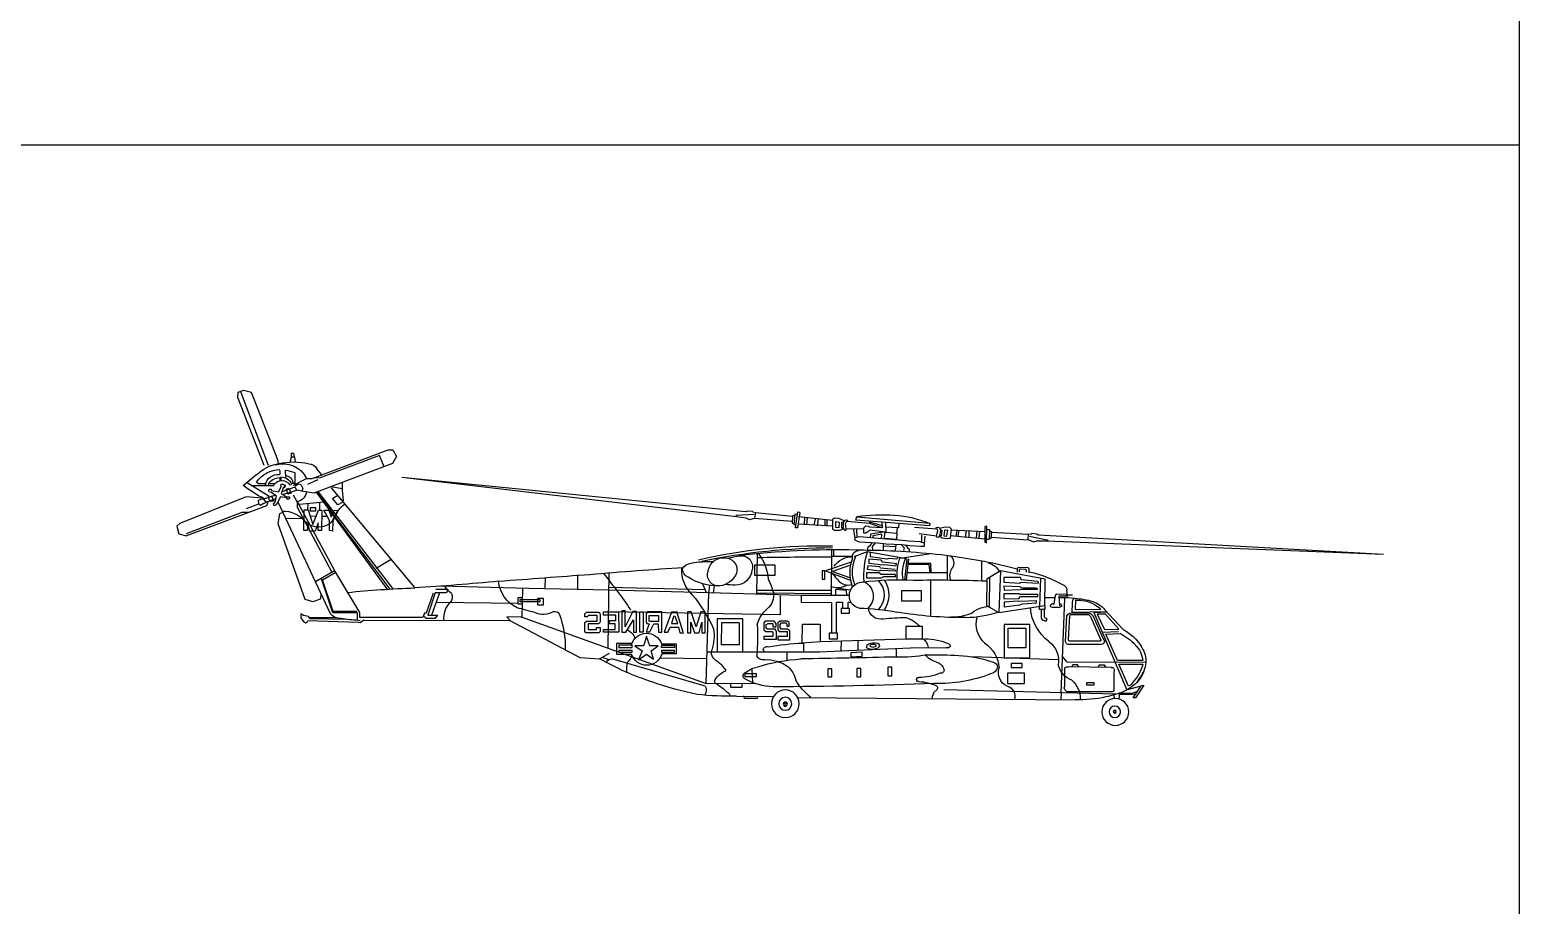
# Model space of a CAD drawing. Header units: millimetres. Extents: x 15433 to 243506, y 235846 to 321695.
# Drawn here: x 125635 to 152041, y 259629 to 275148 of the extents above; entities that cross this region are included whole.
import ezdxf

# ---------------------------------------------------------------- set-up
doc = ezdxf.new("R2010")
doc.units = ezdxf.units.MM
doc.layers.add('www.cad-blocks.net', color=7, linetype='Continuous')

# ---------------------------------------------------------------- blocks, each defined once
blk = doc.blocks.new('A$C33A112F8')
for p, q in [((24504, 5887), (25084, 7379)), ((25329, 7396), (24716, 5764)), ((25395, 7273), (24815, 5764)), ((25084, 7379), (25264, 7420)), ((25264, 7420), (25387, 7379)), ((25387, 7379), (25395, 7273)), ((21954, 6107), (21872, 5960)), ((21872, 5960), (21962, 5805)), ((22060, 6107), (21954, 6107)), ((23744, 5470), (22060, 6107)), ((22142, 5732), (22248, 5984)), ((22248, 5984), (23564, 5487)), ((24136, 5944), (24120, 5838)), ((24136, 5952), (24144, 6025)), ((24136, 5944), (24210, 5944)), ((24144, 6025), (24210, 6025)), ((24210, 6025), (24210, 5935)), ((21962, 5805), (23703, 5144)), ((23535, 5557), (23635, 5686)), ((24210, 5935), (24234, 5829)), ((24343, 5649), (24333, 5504)), ((24457, 5649), (24457, 5556)), ((24488, 5805), (24504, 5887)), ((14129, 4730), (21755, 5496)), ((14336, 4624), (21755, 5496)), ((23066, 5242), (23327, 5283)), ((23074, 5381), (23074, 5209)), ((23564, 5487), (23679, 5479)), ((23616, 5438), (23845, 5340)), ((23866, 5470), (23744, 5470)), ((24153, 5324), (23866, 5470)), ((23989, 5340), (23948, 5250)), ((24054, 5356), (23989, 5340)), ((24128, 5299), (24054, 5356)), ((24126, 5597), (24126, 5360)), ((24126, 5360), (24188, 5360)), ((24240, 5329), (24198, 5340)), ((24405, 5350), (24343, 5319)), ((24343, 5329), (24353, 5267)), ((24343, 5319), (24364, 5288)), ((24364, 5288), (24384, 5267)), ((24436, 5329), (24405, 5350)), ((24426, 5288), (24436, 5329)), ((24488, 5175), (24426, 5288)), ((24436, 5504), (24436, 5432)), ((24457, 5494), (24457, 5422)), ((24581, 5309), (25056, 5309)), ((24591, 5350), (24704, 5350)), ((25180, 5381), (24694, 5082)), ((24766, 5350), (24932, 5350)), ((24932, 5350), (24973, 5391)), ((21468, 3053), (23313, 5265)), ((21949, 3023), (23608, 5185)), ((22063, 3007), (23648, 5169)), ((23074, 5209), (23057, 4973)), ((23290, 5030), (23176, 5103)), ((23176, 4886), (23290, 5030)), ((23240, 3423), (24073, 4965)), ((23242, 4639), (23624, 5185)), ((23703, 5144), (23981, 5193)), ((23948, 5250), (23973, 5193)), ((23973, 5193), (24079, 5209)), ((24071, 4957), (24153, 5103)), ((24116, 5278), (24085, 5206)), ((24085, 5206), (24384, 5113)), ((24126, 5278), (24415, 5175)), ((24260, 5257), (24209, 5144)), ((24209, 5144), (24281, 5123)), ((24240, 5061), (24240, 5030)), ((24302, 5061), (24240, 5061)), ((24240, 5030), (24260, 5010)), ((24312, 5237), (24260, 5257)), ((24260, 5010), (24302, 5010)), ((24281, 5123), (24312, 5237)), ((24426, 5133), (24302, 5061)), ((24302, 5041), (24446, 5061)), ((24302, 5010), (24302, 5041)), ((24353, 5267), (24384, 5267)), ((24384, 5267), (24426, 5133)), ((24446, 5061), (24519, 4927)), ((24643, 5206), (24488, 5175)), ((24529, 5082), (24643, 5164)), ((24570, 4938), (24529, 5082)), ((24766, 4948), (24529, 5030)), ((24570, 5092), (24818, 5010)), ((24643, 5092), (24601, 4969)), ((24601, 4969), (24673, 4958)), ((24715, 5061), (24632, 5082)), ((24653, 5237), (24643, 5206)), ((24643, 5164), (24694, 5175)), ((24694, 5237), (24653, 5237)), ((24673, 4958), (24715, 5061)), ((24704, 5206), (24694, 5237)), ((24694, 5175), (24704, 5206)), ((24818, 5010), (24766, 4948)), ((24874, 5014), (24801, 5022)), ((24842, 5038), (25201, 5063)), ((24932, 4989), (24874, 5014)), ((24923, 4899), (24932, 4989)), ((25201, 5063), (26671, 4476)), ((11691, 4551), (11673, 4630)), ((12207, 4539), (12961, 4624)), ((12979, 4733), (12936, 4727)), ((12936, 4721), (12985, 4381)), ((13027, 4375), (12979, 4733)), ((12991, 4672), (13046, 4678)), ((13046, 4678), (13070, 4454)), ((13052, 4648), (13094, 4642)), ((13094, 4642), (13106, 4484)), ((13097, 4630), (13917, 4709)), ((13911, 4712), (13978, 4724)), ((13929, 4587), (13911, 4715)), ((13947, 4672), (14342, 4654)), ((13978, 4724), (13984, 4742)), ((13984, 4742), (14099, 4748)), ((14099, 4748), (14129, 4730)), ((14123, 4593), (14336, 4624)), ((14342, 4654), (14360, 4630)), ((22013, 3021), (23232, 4629)), ((23062, 4948), (23176, 4886)), ((23254, 4768), (23167, 4759)), ((23167, 4759), (23283, 4528)), ((23321, 4624), (23254, 4768)), ((23297, 3390), (24065, 4826)), ((23370, 4768), (23321, 4624)), ((24493, 4937), (23342, 2482)), ((23360, 4538), (23485, 4768)), ((23485, 4768), (23370, 4768)), ((23424, 4629), (23527, 4629)), ((23486, 4948), (24023, 4897)), ((23601, 4768), (23524, 4768)), ((23524, 4759), (23533, 4317)), ((23579, 4927), (23579, 4773)), ((23726, 4451), (23601, 4768)), ((23641, 4639), (23785, 4629)), ((23661, 4824), (23785, 4824)), ((23661, 4752), (23661, 4824)), ((23785, 4752), (23661, 4752)), ((23832, 4778), (23726, 4451)), ((23785, 4824), (23785, 4752)), ((23918, 4778), (23832, 4778)), ((23837, 4907), (23847, 4773)), ((23928, 4317), (23918, 4778)), ((24065, 4826), (24065, 4948)), ((24458, 4695), (24392, 4728)), ((24498, 4467), (24458, 4695)), ((24519, 4927), (24539, 4897)), ((24539, 4897), (24560, 4876)), ((24560, 4876), (24591, 4876)), ((24601, 4917), (24570, 4938)), ((24591, 4876), (24601, 4917)), ((24727, 4940), (24752, 4867)), ((24752, 4867), (26525, 4198)), ((24760, 4940), (24825, 4908)), ((24825, 4908), (24883, 4875)), ((24883, 4875), (24923, 4899)), ((24932, 4899), (25201, 4802)), ((25152, 4720), (25299, 4720)), ((25299, 4720), (26533, 4247)), ((8729, 4310), (8688, 4297)), ((8688, 4297), (8701, 4140)), ((8786, 4343), (8731, 4341)), ((8731, 4341), (8741, 4116)), ((8788, 4405), (8831, 4406)), ((8796, 4044), (8788, 4405)), ((9580, 4333), (8823, 4300)), ((8832, 4400), (8837, 4057)), ((8952, 4302), (8969, 4151)), ((9012, 4312), (9025, 4148)), ((9192, 4303), (9188, 4168)), ((9257, 4319), (9262, 4167)), ((9410, 4325), (9430, 4193)), ((9452, 4326), (9474, 4188)), ((9614, 4394), (9577, 4357)), ((9577, 4357), (9585, 4304)), ((9585, 4304), (9605, 4141)), ((9712, 4397), (9614, 4394)), ((9676, 4195), (9655, 4327)), ((9655, 4327), (9736, 4321)), ((9833, 4367), (9712, 4397)), ((9730, 4320), (9743, 4200)), ((9821, 4328), (9785, 4323)), ((9785, 4323), (9804, 4203)), ((9838, 4374), (9815, 4327)), ((9815, 4327), (9823, 4274)), ((9873, 4392), (9838, 4374)), ((9910, 4385), (9873, 4392)), ((9873, 4312), (9880, 4344)), ((9903, 4200), (9873, 4312)), ((9880, 4344), (9896, 4359)), ((10395, 4394), (9896, 4359)), ((9914, 4361), (9910, 4385)), ((10051, 4472), (11667, 4612)), ((10051, 4472), (10063, 4424)), ((10063, 4424), (11691, 4551)), ((10743, 4478), (10749, 4381)), ((10749, 4381), (11029, 4393)), ((10774, 4387), (10792, 4254)), ((11023, 4272), (11023, 4393)), ((11029, 4393), (11029, 4496)), ((11029, 4278), (11387, 4327)), ((11102, 4424), (11381, 4502)), ((11114, 4509), (11108, 4375)), ((11108, 4375), (11405, 4478)), ((11108, 4375), (11381, 4393)), ((11381, 4502), (11381, 4533)), ((11393, 4399), (11381, 4393)), ((11393, 4472), (11891, 4515)), ((11418, 4418), (11393, 4399)), ((11393, 4327), (11436, 4278)), ((11472, 4424), (11418, 4418)), ((11515, 4381), (11472, 4424)), ((11515, 4296), (11515, 4381)), ((11515, 4260), (11515, 4296)), ((11521, 4351), (11910, 4357)), ((11661, 4169), (11667, 4339)), ((11709, 4145), (11734, 4339)), ((11873, 4539), (11910, 4551)), ((11873, 4515), (11873, 4539)), ((11910, 4502), (11891, 4515)), ((11910, 4551), (11946, 4539)), ((11922, 4472), (11910, 4502)), ((11910, 4357), (11922, 4472)), ((11910, 4345), (11910, 4357)), ((11916, 4327), (11910, 4345)), ((11922, 4327), (11916, 4327)), ((11940, 4327), (11922, 4327)), ((11958, 4345), (11940, 4327)), ((11946, 4539), (11976, 4496)), ((11952, 4533), (12068, 4581)), ((11970, 4369), (11958, 4345)), ((11970, 4496), (12007, 4496)), ((11976, 4442), (11970, 4369)), ((12007, 4375), (11970, 4375)), ((12037, 4327), (11970, 4357)), ((11976, 4496), (11976, 4442)), ((12007, 4496), (12007, 4375)), ((12165, 4327), (12037, 4327)), ((12134, 4521), (12055, 4502)), ((12062, 4502), (12068, 4381)), ((12068, 4581), (12165, 4593)), ((12068, 4381), (12134, 4387)), ((12134, 4387), (12134, 4521)), ((12165, 4593), (12207, 4563)), ((12213, 4345), (12165, 4327)), ((12207, 4563), (12207, 4509)), ((12207, 4509), (12213, 4345)), ((12213, 4412), (12973, 4460)), ((12335, 4551), (12335, 4412)), ((12377, 4557), (12377, 4424)), ((12529, 4575), (12548, 4424)), ((12596, 4569), (12620, 4436)), ((12772, 4606), (12784, 4442)), ((12833, 4606), (12839, 4454)), ((12985, 4381), (13027, 4375)), ((13070, 4454), (13015, 4448)), ((13106, 4484), (13076, 4472)), ((13109, 4515), (13929, 4587)), ((13923, 4593), (14050, 4557)), ((14050, 4557), (14123, 4593)), ((23283, 4528), (23293, 4307)), ((23293, 4307), (23360, 4317)), ((23360, 4317), (23360, 4538)), ((23533, 4317), (23610, 4317)), ((23610, 4490), (23678, 4307)), ((23610, 4317), (23610, 4490)), ((23678, 4307), (23803, 4307)), ((23803, 4307), (23832, 4490)), ((23832, 4490), (23851, 4317)), ((23851, 4317), (23928, 4317)), ((23894, 2787), (24498, 4467)), ((23971, 4587), (24322, 4577)), ((26671, 4476), (26739, 4411)), ((26739, 4411), (26697, 4248)), ((7652, 4223), (0, 3795)), ((7464, 4086), (0, 3795)), ((7454, 4115), (7439, 4089)), ((7841, 4195), (7454, 4115)), ((7679, 4090), (7464, 4086)), ((7679, 4246), (7652, 4223)), ((7794, 4258), (7679, 4246)), ((7757, 4065), (7679, 4090)), ((7877, 4121), (7757, 4065)), ((7803, 4241), (7794, 4258)), ((7871, 4240), (7803, 4241)), ((8688, 4285), (7865, 4235)), ((7872, 4114), (7870, 4242)), ((8693, 4169), (7872, 4114)), ((8701, 4140), (8733, 4133)), ((8741, 4116), (8796, 4118)), ((8837, 4057), (8796, 4044)), ((9594, 4207), (8837, 4137)), ((9605, 4141), (9655, 4131)), ((9655, 4131), (9781, 4150)), ((9743, 4200), (9676, 4195)), ((9781, 4150), (9843, 4191)), ((9804, 4203), (9840, 4209)), ((9823, 4274), (9841, 4203)), ((9841, 4203), (9857, 4181)), ((9857, 4181), (9877, 4165)), ((9877, 4165), (9895, 4168)), ((9895, 4168), (9901, 4169)), ((9901, 4169), (9905, 4188)), ((10288, 4255), (9903, 4200)), ((9905, 4188), (9903, 4200)), ((10172, 4030), (10160, 4193)), ((10172, 4036), (10270, 4066)), ((10172, 3975), (10172, 4036)), ((10251, 3969), (10172, 3975)), ((10227, 4048), (10233, 4212)), ((10494, 3987), (10251, 3969)), ((10270, 4066), (10525, 4084)), ((10677, 4006), (10494, 3987)), ((10525, 4084), (10658, 4096)), ((10591, 3999), (10537, 3927)), ((10689, 4006), (10622, 3933)), ((10658, 4096), (11199, 4139)), ((11017, 4024), (10677, 4006)), ((10786, 4260), (10792, 4121)), ((10792, 4254), (11023, 4272)), ((10792, 4121), (11059, 4139)), ((10810, 4006), (10822, 3878)), ((10810, 3957), (11084, 3969)), ((11211, 4042), (11017, 4024)), ((11053, 4266), (11023, 4278)), ((11059, 4139), (11053, 4266)), ((11077, 4284), (11369, 4236)), ((11084, 4036), (11090, 3884)), ((11120, 4236), (11314, 4199)), ((11126, 4133), (11120, 4236)), ((11199, 4139), (11606, 4175)), ((11618, 4066), (11211, 4042)), ((11327, 3963), (11260, 4048)), ((11314, 4199), (11314, 4151)), ((11314, 3884), (11327, 3963)), ((11339, 4048), (11387, 3969)), ((11369, 4236), (11375, 4157)), ((11387, 3969), (11430, 3951)), ((11436, 4278), (11472, 4260)), ((11472, 4260), (11515, 4260)), ((11606, 4175), (11709, 4157)), ((11721, 4115), (11618, 4066)), ((11709, 4157), (11721, 4115)), ((26697, 4248), (26525, 4198)), ((8908, 3650), (8908, 3206)), ((9672, 3763), (9672, 3227)), ((10064, 3794), (10715, 3701)), ((10537, 3927), (10513, 3902)), ((10513, 3902), (10513, 3842)), ((10529, 3691), (10581, 3227)), ((10560, 3691), (10612, 3217)), ((10570, 3691), (11438, 3845)), ((10622, 3933), (10640, 3872)), ((10767, 3722), (10787, 3680)), ((10787, 3680), (10963, 3701)), ((10963, 3701), (11004, 3680)), ((11004, 3680), (11366, 3732)), ((11097, 3619), (11128, 3660)), ((11128, 3660), (11407, 3680)), ((11442, 3878), (11314, 3884)), ((11366, 3732), (11366, 3825)), ((11407, 3680), (11407, 3598)), ((11430, 3951), (11442, 3878)), ((11438, 3845), (11737, 3732)), ((11768, 3742), (12212, 3742)), ((12181, 3742), (12181, 3887)), ((12233, 2877), (12223, 3897)), ((13886, 2908), (13875, 3815)), ((21987, 3676), (22322, 3480)), ((7497, 3243), (8486, 3423)), ((7850, 3472), (7871, 3493)), ((7850, 3379), (7850, 3472)), ((7871, 3493), (8093, 3500)), ((7907, 3443), (7928, 3457)), ((7907, 3393), (7907, 3443)), ((7928, 3457), (8050, 3464)), ((8050, 3464), (8071, 3450)), ((8071, 3450), (8071, 3400)), ((8093, 3500), (8114, 3479)), ((8114, 3479), (8114, 3393)), ((8486, 3423), (8526, 2501)), ((8486, 3423), (8788, 3243)), ((9682, 3382), (10560, 3382)), ((10023, 3371), (10033, 3588)), ((10033, 3588), (10550, 3588)), ((10044, 3382), (10064, 3567)), ((10064, 3567), (10539, 3567)), ((10787, 3577), (11097, 3619)), ((10798, 3536), (10798, 3577)), ((11056, 3567), (10798, 3536)), ((10808, 3423), (10808, 3443)), ((11138, 3443), (10808, 3423)), ((10808, 3299), (10818, 3340)), ((10818, 3454), (11149, 3485)), ((10818, 3340), (11128, 3340)), ((11087, 3557), (11056, 3567)), ((11407, 3598), (11087, 3557)), ((11128, 3340), (11180, 3382)), ((11169, 3423), (11138, 3443)), ((11149, 3485), (11159, 3516)), ((11159, 3516), (11428, 3536)), ((11438, 3464), (11169, 3423)), ((11180, 3382), (11459, 3382)), ((11428, 3536), (11438, 3464)), ((11459, 3382), (11459, 3268)), ((11799, 3619), (12367, 3423)), ((12367, 3423), (11799, 3207)), ((11810, 3547), (12212, 3413)), ((12212, 3413), (11810, 3268)), ((12378, 3423), (12440, 3423)), ((12378, 3238), (12378, 3423)), ((12440, 3423), (12440, 3238)), ((13483, 3547), (13937, 3547)), ((13483, 3330), (13483, 3547)), ((13937, 3330), (13483, 3330)), ((13937, 3547), (13937, 3330)), ((17170, 3385), (17190, 1726)), ((17862, 3333), (17862, 3004)), ((22684, 2501), (23240, 3423)), ((23510, 3227), (23232, 3390)), ((23262, 3415), (23670, 3178)), ((6993, 2828), (7015, 3000)), ((7505, 2656), (7497, 3243)), ((7603, 3260), (7619, 2640)), ((7648, 3155), (7648, 3186)), ((8040, 3176), (7648, 3155)), ((7658, 3186), (8030, 3227)), ((7668, 3021), (7668, 3042)), ((7988, 3021), (7668, 3021)), ((7689, 3042), (8019, 3042)), ((8040, 3011), (7988, 3021)), ((8019, 3042), (8050, 3073)), ((8030, 3227), (8040, 3279)), ((8040, 3279), (8412, 3279)), ((8050, 3155), (8040, 3176)), ((8402, 3000), (8040, 3011)), ((8412, 3176), (8050, 3155)), ((8050, 3073), (8412, 3083)), ((8412, 3083), (8402, 3000)), ((8412, 3279), (8412, 3176)), ((8731, 3276), (8739, 2623)), ((8788, 3243), (8796, 2656)), ((10038, 3219), (10038, 2428)), ((10240, 2980), (10684, 2980)), ((10240, 2763), (10240, 2980)), ((10684, 2980), (10684, 2763)), ((11076, 3299), (10808, 3299)), ((11128, 3268), (11076, 3299)), ((11459, 3268), (11128, 3268)), ((11810, 3000), (12130, 3042)), ((11892, 2877), (11903, 2990)), ((11903, 2990), (12140, 3011)), ((12140, 3011), (12140, 2877)), ((12233, 2990), (13886, 2990)), ((12440, 3238), (12378, 3238)), ((14846, 2939), (14825, 3093)), ((14949, 2928), (14929, 3104)), ((14949, 2939), (17159, 3000)), ((15001, 2939), (15094, 3155)), ((15032, 3001), (17159, 3052)), ((17159, 3000), (18936, 3031)), ((18574, 3272), (18585, 3045)), ((18936, 3031), (20908, 3083)), ((19080, 3032), (19091, 2382)), ((20733, 3011), (20764, 2939)), ((20733, 3011), (21001, 3011)), ((23273, 2525), (23510, 3227)), ((23284, 2496), (23531, 3248)), ((6828, 2778), (6835, 2577)), ((6842, 2814), (6993, 2828)), ((6892, 2885), (7007, 2885)), ((6900, 2505), (6892, 2713)), ((6993, 2827), (7197, 2827)), ((7007, 2885), (7015, 2900)), ((7007, 2885), (7036, 2864)), ((7015, 2900), (7252, 2907)), ((7036, 2864), (7194, 2864)), ((7069, 2815), (7152, 723)), ((7194, 2864), (7180, 2649)), ((7252, 2907), (7273, 2878)), ((7273, 2878), (7302, 2692)), ((7287, 2827), (7508, 2827)), ((7331, 2699), (7295, 2706)), ((7302, 2692), (7309, 2670)), ((7359, 2685), (7331, 2699)), ((7381, 2663), (7359, 2685)), ((7374, 2627), (7381, 2663)), ((8526, 2501), (7505, 2656)), ((7505, 2651), (7505, 2569)), ((7658, 2856), (7658, 2897)), ((7658, 2897), (8050, 2897)), ((8040, 2856), (7658, 2856)), ((7679, 2763), (8061, 2743)), ((7689, 2712), (7689, 2763)), ((7999, 2691), (7689, 2712)), ((8061, 2671), (7999, 2691)), ((8081, 2815), (8040, 2856)), ((8050, 2897), (8071, 2918)), ((8061, 2743), (8102, 2753)), ((8402, 2629), (8061, 2671)), ((8071, 2918), (8412, 2918)), ((8412, 2805), (8081, 2815)), ((8102, 2753), (8402, 2732)), ((8402, 2732), (8402, 2629)), ((8412, 2918), (8412, 2805)), ((8796, 2656), (8526, 2501)), ((10684, 2763), (10240, 2763)), ((11861, 2732), (11810, 2732)), ((11841, 2877), (12904, 2877)), ((11861, 2588), (11861, 2732)), ((11985, 2732), (11985, 2588)), ((12120, 2732), (11985, 2732)), ((12120, 2042), (12120, 2732)), ((12233, 2918), (13886, 2928)), ((12904, 2732), (12233, 2722)), ((12233, 2722), (12233, 2042)), ((12904, 2877), (14949, 2939)), ((12904, 2877), (12904, 2732)), ((13368, 2872), (13368, 2449)), ((15011, 930), (14949, 2928)), ((18616, 2815), (18750, 2815)), ((18616, 2671), (18616, 2815)), ((18750, 2671), (18616, 2671)), ((18688, 2784), (19142, 2784)), ((18688, 2743), (18688, 2784)), ((19142, 2743), (18688, 2743)), ((18750, 2815), (18750, 2671)), ((19080, 2825), (19184, 2825)), ((19080, 2691), (19080, 2825)), ((19184, 2691), (19080, 2691)), ((19142, 2784), (19142, 2743)), ((19184, 2825), (19184, 2691)), ((19184, 2702), (20981, 2722)), ((20764, 2939), (21022, 2939)), ((20919, 2939), (21094, 2444)), ((21012, 2939), (21177, 2444)), ((21063, 2928), (21218, 2485)), ((23542, 2917), (23567, 2795)), ((23567, 2795), (23730, 2738)), ((23730, 2738), (23894, 2787)), ((6418, 2505), (5692, 806)), ((5771, 2128), (6182, 2569)), ((5865, 2131), (6162, 2465)), ((6131, 2513), (6900, 2505)), ((6418, 2505), (6131, 2513)), ((6162, 2465), (6344, 2465)), ((6344, 2465), (6179, 2124)), ((6440, 2434), (6210, 1918)), ((6491, 2416), (6262, 1888)), ((6835, 2577), (6267, 2570)), ((6534, 2459), (6491, 2416)), ((6871, 2491), (6519, 2484)), ((6934, 2459), (6534, 2459)), ((6949, 2430), (6934, 2459)), ((6977, 1895), (6949, 2430)), ((7043, 1860), (7015, 2427)), ((7137, 2634), (7180, 2613)), ((7180, 2613), (7338, 2613)), ((7338, 2613), (7374, 2627)), ((7505, 2383), (7464, 2373)), ((7464, 2373), (7464, 2332)), ((7464, 2332), (7485, 2311)), ((7485, 2311), (7495, 2311)), ((7495, 2311), (7547, 2332)), ((7505, 2569), (7619, 2569)), ((7516, 2414), (7505, 2383)), ((7516, 2569), (7516, 2414)), ((7547, 2332), (7578, 2373)), ((7578, 2404), (7578, 2579)), ((7578, 2373), (7578, 2404)), ((7619, 2569), (7619, 2630)), ((11830, 2588), (11861, 2588)), ((11830, 2485), (11830, 2588)), ((12016, 2485), (11830, 2485)), ((11872, 2588), (11975, 2588)), ((11985, 2588), (12016, 2588)), ((12016, 2588), (12016, 2485)), ((13368, 2449), (17166, 2516)), ((14195, 2362), (14763, 2362)), ((14195, 1630), (14195, 2362)), ((14763, 2362), (14763, 1630)), ((15024, 927), (19102, 2395)), ((15032, 2516), (15125, 2516)), ((15032, 2053), (15032, 2516)), ((15125, 2516), (15228, 2187)), ((15228, 2187), (15342, 2516)), ((15342, 2516), (15424, 2516)), ((15424, 2516), (15424, 2053)), ((15517, 2063), (15662, 2516)), ((15641, 2259), (15693, 2413)), ((15662, 2516), (15775, 2506)), ((15693, 2413), (15734, 2413)), ((15734, 2413), (15775, 2259)), ((15775, 2506), (15941, 2063)), ((15992, 2516), (16312, 2516)), ((15992, 2063), (15992, 2516)), ((16240, 2434), (16065, 2434)), ((16065, 2434), (16065, 2300)), ((16271, 2434), (16240, 2434)), ((16271, 2310), (16271, 2434)), ((16312, 2516), (16343, 2475)), ((16343, 2475), (16343, 2300)), ((16478, 2516), (16395, 2516)), ((16405, 2516), (16405, 2063)), ((16478, 2063), (16478, 2516)), ((16550, 2527), (16633, 2527)), ((16550, 2063), (16550, 2527)), ((16622, 2341), (16622, 2063)), ((16788, 2063), (16622, 2341)), ((16633, 2527), (16808, 2187)), ((16808, 2537), (16881, 2537)), ((16808, 2187), (16808, 2537)), ((16881, 2537), (16881, 2063)), ((16953, 2527), (16942, 2063)), ((17283, 2516), (16953, 2516)), ((17015, 2444), (17283, 2444)), ((17015, 2321), (17015, 2444)), ((17025, 2321), (17015, 2321)), ((17149, 2321), (17025, 2321)), ((17149, 2248), (17149, 2321)), ((17283, 2444), (17283, 2516)), ((17397, 2506), (17356, 2485)), ((17356, 2475), (17356, 2290)), ((17665, 2506), (17397, 2506)), ((17428, 2434), (17614, 2434)), ((17428, 2310), (17428, 2434)), ((17614, 2434), (17645, 2403)), ((17645, 2403), (17696, 2403)), ((17696, 2475), (17665, 2506)), ((17696, 2403), (17696, 2475)), ((19359, 2325), (17807, 1505)), ((19102, 2395), (19429, 2403)), ((19429, 2403), (19355, 2322)), ((22598, 2333), (19359, 2325)), ((20960, 2444), (21022, 2372)), ((21094, 2444), (20960, 2444)), ((21022, 2372), (21218, 2372)), ((21177, 2444), (21073, 2444)), ((21218, 2485), (21249, 2485)), ((21218, 2372), (21249, 2413)), ((21249, 2485), (21290, 2393)), ((21290, 2393), (22685, 2393)), ((22598, 2333), (22677, 2276)), ((22720, 2325), (22677, 2333)), ((22685, 2393), (22685, 2496)), ((22720, 2283), (23835, 2318)), ((22736, 2496), (23284, 2496)), ((22736, 2341), (22736, 2496)), ((22750, 2525), (23273, 2525)), ((22970, 2347), (23792, 2361)), ((23199, 2383), (23792, 2383)), ((23792, 2361), (23821, 2411)), ((23821, 2411), (23935, 2432)), ((23849, 2290), (23835, 2318)), ((23942, 2311), (23885, 2276)), ((23935, 2432), (23992, 2475)), ((23992, 2383), (23942, 2311)), ((23992, 2475), (23992, 2383)), ((6152, 2018), (5836, 2039)), ((6179, 2124), (5865, 2131)), ((5869, 2073), (6227, 2059)), ((5894, 1437), (6152, 2018)), ((7836, 2239), (8404, 2239)), ((7836, 1497), (7836, 2239)), ((8314, 2158), (7922, 2158)), ((7922, 2158), (7922, 1718)), ((8314, 1718), (8314, 2158)), ((8404, 2239), (8404, 1497)), ((10578, 2199), (10226, 2199)), ((10226, 2199), (10226, 1914)), ((10578, 1914), (10578, 2199)), ((12099, 2042), (12120, 2042)), ((12099, 1918), (12099, 2042)), ((12109, 2042), (12233, 2042)), ((12233, 2042), (12285, 2042)), ((12285, 2042), (12285, 1918)), ((12874, 2240), (12482, 2240)), ((12482, 2240), (12482, 1848)), ((12882, 1824), (12874, 2240)), ((13152, 2094), (13204, 2135)), ((13152, 1898), (13152, 2094)), ((13173, 2279), (13214, 2310)), ((13173, 2197), (13173, 2279)), ((13225, 2197), (13173, 2197)), ((13204, 2135), (13348, 2135)), ((13214, 2310), (13369, 2310)), ((13214, 2084), (13214, 1970)), ((13390, 2084), (13214, 2084)), ((13235, 2269), (13225, 2238)), ((13225, 2238), (13225, 2197)), ((13338, 2269), (13235, 2269)), ((13369, 2238), (13338, 2269)), ((13348, 2135), (13369, 2166)), ((13369, 2310), (13421, 2269)), ((13369, 2166), (13369, 2238)), ((13421, 2125), (13390, 2084)), ((13421, 2269), (13421, 2125)), ((13452, 2084), (13483, 2135)), ((13452, 1908), (13452, 2084)), ((13462, 2259), (13503, 2310)), ((13462, 2197), (13462, 2259)), ((13534, 2187), (13462, 2187)), ((13483, 2135), (13648, 2135)), ((13503, 2310), (13700, 2310)), ((13534, 2259), (13534, 2217)), ((13638, 2259), (13534, 2259)), ((13534, 2217), (13534, 2187)), ((13555, 2084), (13534, 2073)), ((13534, 2073), (13534, 1970)), ((13689, 2084), (13555, 2084)), ((13679, 2238), (13638, 2259)), ((13648, 2135), (13679, 2156)), ((13679, 2156), (13679, 2238)), ((13731, 2114), (13689, 2084)), ((13700, 2310), (13731, 2269)), ((13731, 2269), (13731, 2114)), ((14664, 2281), (14280, 2281)), ((14280, 2273), (14280, 1783)), ((14672, 1783), (14664, 2281)), ((15104, 2053), (15032, 2053)), ((15104, 2290), (15104, 2053)), ((15166, 2053), (15104, 2290)), ((15269, 2053), (15166, 2053)), ((15352, 2290), (15269, 2053)), ((15352, 2053), (15352, 2290)), ((15424, 2053), (15352, 2053)), ((15590, 2053), (15507, 2053)), ((15621, 2176), (15590, 2053)), ((15806, 2176), (15621, 2176)), ((15775, 2259), (15641, 2259)), ((15858, 2063), (15806, 2176)), ((15941, 2063), (15858, 2063)), ((16065, 2063), (15992, 2063)), ((16065, 2300), (16251, 2300)), ((16075, 2248), (16065, 2063)), ((16168, 2248), (16075, 2248)), ((16261, 2073), (16168, 2248)), ((16251, 2300), (16271, 2310)), ((16343, 2073), (16261, 2073)), ((16323, 2259), (16271, 2248)), ((16271, 2248), (16343, 2073)), ((16343, 2300), (16323, 2259)), ((16405, 2063), (16478, 2063)), ((16622, 2063), (16550, 2063)), ((16881, 2063), (16788, 2063)), ((16942, 2063), (17283, 2063)), ((17025, 2248), (17149, 2248)), ((17025, 2125), (17025, 2248)), ((17283, 2125), (17025, 2125)), ((17283, 2063), (17283, 2125)), ((17356, 2290), (17397, 2248)), ((17356, 2166), (17356, 2084)), ((17438, 2166), (17356, 2166)), ((17356, 2084), (17387, 2053)), ((17387, 2053), (17676, 2053)), ((17397, 2248), (17624, 2248)), ((17665, 2310), (17428, 2310)), ((17438, 2125), (17438, 2166)), ((17624, 2125), (17438, 2125)), ((17624, 2248), (17624, 2125)), ((17696, 2279), (17665, 2310)), ((17676, 2053), (17696, 2084)), ((17696, 2084), (17696, 2279)), ((22677, 2276), (22720, 2283)), ((23885, 2276), (23849, 2290)), ((6253, 1796), (6943, 1796)), ((6262, 1888), (6277, 1866)), ((6277, 1866), (6949, 1866)), ((6949, 1866), (6970, 1874)), ((6970, 1874), (6977, 1895)), ((7922, 1718), (8314, 1718)), ((10311, 1726), (9665, 1718)), ((10226, 1914), (10578, 1914)), ((11847, 1661), (10311, 1726)), ((10580, 1914), (12477, 1848)), ((10801, 1702), (10801, 1514)), ((11651, 1881), (11651, 1669)), ((12501, 1628), (11847, 1661)), ((12019, 1865), (12027, 1653)), ((12285, 1918), (12099, 1918)), ((12482, 1848), (12882, 1824)), ((12852, 1824), (12852, 1628)), ((13421, 1898), (13152, 1898)), ((13214, 1970), (13421, 1970)), ((13421, 1970), (13421, 1898)), ((13731, 1908), (13452, 1908)), ((13534, 1970), (13731, 1970)), ((13731, 1970), (13731, 1908)), ((14280, 1783), (14672, 1783)), ((15672, 1805), (15672, 1589)), ((16003, 1805), (15672, 1805)), ((15713, 1774), (15713, 1723)), ((16003, 1774), (15713, 1774)), ((15713, 1723), (16003, 1723)), ((15713, 1620), (15713, 1661)), ((15713, 1661), (16003, 1661)), ((16003, 1723), (16003, 1764)), ((16003, 1661), (16003, 1620)), ((16075, 1764), (16271, 1764)), ((16230, 1651), (16075, 1764)), ((16178, 1465), (16230, 1651)), ((16261, 1764), (16333, 1970)), ((16333, 1970), (16395, 1764)), ((16395, 1764), (16591, 1764)), ((16591, 1764), (16426, 1651)), ((16426, 1651), (16509, 1455)), ((16653, 1816), (16994, 1816)), ((16653, 1723), (16653, 1774)), ((16653, 1774), (16942, 1774)), ((16942, 1723), (16653, 1723)), ((16653, 1620), (16653, 1661)), ((16653, 1661), (16942, 1661)), ((16942, 1774), (16942, 1723)), ((16942, 1661), (16942, 1620)), ((16994, 1816), (16994, 1579)), ((5272, 1393), (7007, 1403)), ((5333, 1437), (5894, 1437)), ((5865, 1358), (5333, 1358)), ((5649, 871), (5865, 1358)), ((6142, 1281), (6183, 1332)), ((6183, 1332), (6297, 1332)), ((6297, 1332), (6328, 1281)), ((6741, 1291), (6782, 1342)), ((6782, 1342), (6886, 1342)), ((6886, 1342), (6917, 1291)), ((7007, 1403), (7111, 1527)), ((7208, 1456), (9108, 1518)), ((8404, 1497), (7836, 1497)), ((8005, 1373), (8253, 1373)), ((8005, 1280), (8005, 1373)), ((8253, 1373), (8253, 1280)), ((11551, 1535), (11551, 1621)), ((11551, 1621), (11802, 1607)), ((11802, 1521), (11551, 1535)), ((11802, 1607), (11802, 1521)), ((13637, 1628), (12501, 1628)), ((13220, 1620), (13220, 1445)), ((13706, 1620), (14997, 1620)), ((14763, 1630), (14195, 1630)), ((14997, 1476), (16040, 1486)), ((15032, 869), (17100, 1473)), ((15672, 1589), (15992, 1589)), ((16003, 1620), (15713, 1620)), ((16333, 1579), (16178, 1465)), ((16509, 1455), (16333, 1579)), ((16942, 1620), (16653, 1620)), ((16994, 1579), (16664, 1579)), ((17371, 1476), (17149, 1598)), ((17170, 1455), (17304, 1507)), ((17807, 1505), (17371, 1476)), ((5977, 1188), (5977, 788)), ((6027, 1286), (6990, 1294)), ((7064, 869), (7064, 1228)), ((7953, 1156), (8335, 1156)), ((7953, 930), (7953, 1156)), ((8253, 1280), (8005, 1280)), ((8335, 1156), (8335, 930)), ((10897, 1291), (10983, 1291)), ((10897, 1098), (10897, 1291)), ((10983, 1098), (10897, 1098)), ((10983, 1291), (10983, 1098)), ((11579, 1263), (11673, 1263)), ((11579, 1076), (11579, 1263)), ((11673, 1076), (11579, 1076)), ((11673, 1263), (11673, 1076)), ((12226, 1256), (12312, 1256)), ((12226, 1076), (12226, 1256)), ((12312, 1076), (12226, 1076)), ((12312, 1256), (12312, 1076)), ((13892, 1146), (14150, 1146)), ((13892, 1084), (13892, 1146)), ((14150, 1084), (13892, 1084)), ((13995, 1249), (13984, 950)), ((14150, 1146), (14150, 1084)), ((5309, 888), (5495, 610)), ((5671, 796), (5309, 888)), ((5547, 610), (5371, 878)), ((5475, 744), (5578, 703)), ((5506, 693), (5568, 682)), ((5568, 682), (5857, 682)), ((5578, 703), (5857, 703)), ((5860, 585), (5843, 729)), ((5923, 692), (9744, 785)), ((5964, 585), (5970, 688)), ((6034, 747), (7006, 747)), ((6414, 940), (6580, 940)), ((6414, 899), (6414, 940)), ((6580, 899), (6414, 899)), ((6580, 940), (6580, 899)), ((7152, 723), (7142, 713)), ((7142, 713), (7152, 569)), ((8335, 930), (7953, 930)), ((13906, 919), (15022, 930)), ((14216, 919), (14216, 837)), ((14216, 837), (14464, 837)), ((14464, 837), (14464, 919)), ((5495, 610), (5547, 610)), ((13002, 620), (6831, 567)), ((14339, 649), (13502, 642)), ((13869, 643), (13882, 597)), ((13882, 597), (14160, 597)), ((14160, 597), (14173, 656))]:
    blk.add_line(p, q)
for centre, radius in [((13256, 479), 306), ((5941, 299), 299), ((5954, 300), 127), ((5954, 307), 33), ((13256, 479), 145), ((13254, 472), 46.1), ((13254, 472), 26.4), ((5954, 307), 19.8)]:
    blk.add_circle(centre, radius)
for centre, radius, start, end in [((23839, 5561), 239, 94.4538, 148.6439), ((24150, 4347), 1490, 77.2431, 102.7569), ((24388, 5216), 581, 73.5048, 153.9634), ((24771, 3460), 2242, 101.2846, 106.7261), ((24445, 5029), 641, 34.4537, 88.918), ((24349, 4936), 874, 50.2069, 81.4359), ((24344, 5359), 177, 93.7772, 182.8251), ((24429, 5256), 249, 88.3158, 157.7867), ((24403, 5238), 187, 79.8021, 150.7886), ((24408, 5208), 220, 33.5831, 77.1496), ((24507, 5286), 273, 9.1335, 98.4842), ((24445, 5182), 312, 30.1852, 85.9221), ((22912, 8550), 4004, 298.2513, 306.1151), ((22403, 2111), 4301, 48.1523, 54.383), ((24130, 5216), 266, 188.5105, 257.1877), ((11008, 2207), 2459, 94.053, 112.9124), ((11097, 306), 4362, 82.4117, 93.4477), ((22441, 4194), 917, 20.0702, 50.5986), ((24385, 4119), 630, 87.7735, 141.8112), ((23596, 4817), 426, 226.3905, 313.6095), ((12471, -7902), 11884, 76.8434, 91.2489), ((11307, -9022), 12895, 97.6965, 104.336), ((9717, 3598), 195, 125.1054, 214.2484), ((11753, -13957), 17847, 91.2585, 96.9919), ((9894, 3378), 764, 348.5708, 24.1384), ((9525, 3313), 1255, 356.077, 18.506), ((12047, -15663), 19560, 84.3457, 92.011), ((9735, 3325), 1780, 355.519, 16.9933), ((11629, 3737), 139, 2.1804, 92.1929), ((10934, 3403), 834, 339.7319, 24.0325), ((11795, 3289), 444, 32.2009, 94.774), ((10870, 3383), 950, 340.9411, 20.8818), ((12176, -10551), 14490, 78.3429, 89.8578), ((12605, -67490), 71223, 88.97805, 90.3074), ((14662, 3168), 1030, 141.1529, 175.94), ((13610, 96), 3724, 75.5555, 84.3909), ((14229, 3515), 246, 70.9424, 196.4356), ((14582, 3449), 257, 99.6944, 198.6217), ((14629, 3379), 336, 7.7419, 105.4482), ((14932, 1347), 2286, 79.709, 91.7747), ((8446, 742), 2727, 102.8116, 119.5471), ((8794, 3306), 291, 97.6453, 161.4742), ((9296, 3320), 310, 340.9475, 32.8997), ((158038222, -138587078), 210189271, 138.74890391, 138.74896369), ((14356, 3473), 363, 184.38, 272.23), ((14779, 3566), 483, 204.3291, 260.987), ((14734, 3332), 245, 262.8213, 22.1506), ((14820, 3428), 728, 313.0692, 4.593), ((15316, 3343), 253, 31.1222, 84.6048), ((15321, 3473), 212, 295.2685, 0.2215), ((12149, -57474), 61063, 84.89221, 86.84315), ((27109, -4584), 12638, 141.0302, 145.5756), ((-7717, -350861), 355109, 85.58775, 85.914), ((7149, 2989), 135, 110.969, 175.165), ((9908, -27339), 30562, 89.05, 92.0995), ((10754, -3175), 6402, 82.8506, 93.0366), ((11554, 2897), 592, 147.9972, 214.8721), ((11524, 2889), 458, 136.6606, 223.3394), ((11655, 2864), 350, 116.0324, 231.2645), ((11524, 2867), 313, 1.7674, 85.1538), ((11866, 3365), 263, 252.8392, 320.098), ((12104, 3526), 477, 242.233, 288.2615), ((15524, 2332), 2097, 154.3229, 162.9522), ((14420, 4117), 1008, 267.1345, 279.7861), ((14737, 4364), 1275, 269.4436, 301.9052), ((18874, 3278), 746, 296.0261, 353.4887), ((24989, 58601), 55667, 264.4468, 266.374), ((20415, 3281), 430, 303.8302, 333.1921), ((20499, -22693), 25758, 84.5104, 87.8426), ((6593, 2236), 529, 106.8969, 141.0361), ((6727, 2149), 623, 93.9425, 137.4933), ((6878, 1449), 1365, 91.4921, 108.7118), ((6799, 1910), 868, 88.1031, 97.6086), ((6736, 2723), 157, 356.5037, 35.4566), ((7185, 2649), 50.5, 95.9903, 196.5083), ((11569, 2863), 268, 280.0939, 2.8977), ((13911, 2886), 397, 171.1273, 228.5543), ((17898, 769), 3344, 140.505, 155.8234), ((20812, 2844), 177, 152.9253, 223.3718), ((20344, 2386), 478, 353.0694, 44.7174), ((6542, 2360), 126, 100.6285, 144.1948), ((6903, 2370), 126, 26.9763, 104.6665), ((6768, 2702), 1062, 307.3345, 354.4446), ((9269, 4653), 2267, 251.0866, 269.814), ((8734, 2031), 602, 47.7175, 85.6468), ((8479, 2239), 547, 311.0656, 16.4235), ((9592, 3690), 1295, 249.5508, 269.876), ((9312, 11264), 8877, 269.6749, 279.5298), ((10731, 1825), 581, 104.5393, 141.4819), ((10646, -744), 3133, 81.9536, 91.1169), ((11755, -2609), 5210, 91.5286, 100.7596), ((11139, 2630), 278, 258.7285, 353.9147), ((13220, 2061), 679, 14.4153, 50.9426), ((20302, 1716), 2171, 159.6142, 181.0225), ((18359, 2421), 105, 71.32, 151.017), ((18617, 2886), 428, 238.4223, 296.2639), ((9635, 37555), 36234, 284.6624, 285.3085), ((22538, 5724), 3403, 273.0537, 279.5978), ((23119, 2641), 273, 267.1054, 324.5242), ((6350, 1018), 1144, 116.6764, 138.0979), ((6727, 557), 1839, 121.3177, 131.1682), ((19275, 1951), 5404, 177.0367, 184.1852), ((15803, 1985), 969, 170.8431, 198.9775), ((16332, 1696), 347, 16.6556, 161.5581), ((16914, 1799), 358, 114.3111, 158.6539), ((6289, 1187), 1079, 135.6983, 154.9018), ((5910, 1372), 580, 135.1368, 173.5563), ((6255, 1865), 69.3, 130.5573, 268.4054), ((6971, 1862), 71.9, 246.4263, 358.9247), ((7736, 1429), 537, 127.0412, 189.2653), ((9259, 1214), 743, 124.5026, 175.6657), ((9699, 1732), 101, 95.1727, 169.2714), ((9669, 1802), 86.3, 216.408, 283.6924), ((10143, 657), 1260, 86.0934, 111.1072), ((10375, 1681), 290, 126.142, 170.5256), ((12604, -4329), 6159, 80.3425, 87.5343), ((13662, 1663), 82.7, 9.4879, 107.3896), ((13672, 1692), 73.1, 241.6289, 347.8425), ((14697, 1617), 197, 301.3305, 15.5769), ((5778, 1432), 513, 155.4635, 194.9874), ((6141, 1544), 829, 192.9383, 224.3932), ((6750, 1442), 466, 289.563, 347.6894), ((8665, 1289), 111, 96.8241, 181.8708), ((9484, -868), 2415, 91.713, 110.1564), ((9919, -5034), 6600, 88.2261, 94.403), ((9967, 1177), 235, 105.1814, 164.6872), ((9779, 1882), 495, 284.7786, 319.114), ((10638, 4000), 2491, 258.0713, 273.5739), ((59069, 2451810), 2450772, 268.871293, 268.920788), ((12642, -2702), 4184, 72.7564, 86.3322), ((13670, 663), 794, 86.8802, 126.0021), ((13752, 1588), 138, 253.722, 346.6765), ((15125, 935), 608, 122.3073, 147.5612), ((16328, 1683), 351, 197.2283, 342.7717), ((14193, 7080), 6442, 288.072, 299.5624), ((17055, 1695), 424, 198.8119, 225.3171), ((15744, 1233), 1025, 356.2539, 8.9631), ((17097, 1315), 158, 32.4091, 88.964), ((5945, 1431), 675, 191.2483, 225.0059), ((7989, 2714), 3075, 209.4552, 214.9132), ((6027, 1224), 62.1, 83.8232, 215.5737), ((7282, 585), 562, 132.0036, 180.4943), ((7013, 1245), 53.6, 341.909, 114.9268), ((8196, 1171), 336, 295.6782, 17.1209), ((8744, 1331), 195, 193.4251, 259.7747), ((9883, 4274), 3348, 249.4618, 271.1594), ((9809, 1226), 70.8, 169.552, 280.5794), ((10298, 2327), 1264, 247.9122, 269.9969), ((10305, 1017), 46.9, 261.0356, 98.9644), ((11794, 1720), 1422, 309.2, 329.8181), ((13607, 861), 601, 132.2113, 166.1476), ((13474, 2216), 1363, 272.0334, 299.8026), ((13776, 769), 535, 50.0365, 78.5059), ((14111, 1101), 79.2, 300.9049, 84.1967), ((14611, 1227), 33.5, 88.7254, 271.2746), ((14364, 720), 535, 34.1146, 62.4805), ((14754, 978), 66.7, 280.2678, 38.5336), ((6138, 1595), 928, 223.7336, 245.3153), ((5700, 1026), 164, 202.4231, 251.9501), ((6555, 2685), 2094, 247.4004, 258.8177), ((6013, 779), 37.8, 166.3486, 302.6741), ((6986, 831), 86.7, 283.7894, 26.0973), ((8397, 646), 230, 103.825, 196.5719), ((9958, 827), 73.5, 135.9614, 260.9875), ((10334, -59), 1030, 92.008, 114.5822), ((9664, 574), 335, 4.4134, 32.5354), ((14015, 111691), 110839, 267.89897, 269.74562), ((14513, 7068), 6421, 268.4433, 276.2397), ((14606, 636), 123, 109.6866, 172.8655), ((15353, -30), 1110, 121.926, 135.2654), ((15190, 778), 183, 149.9769, 214.8036), ((13361, 9277), 8790, 282.154, 288.7834), ((6739, 3272), 2706, 257.4202, 271.9526)]:
    blk.add_arc(centre, radius, start, end)
for centre, major_axis, ratio in [((11311, 1757), (-151, 14), 0.429263), ((11311, 1765), (-71.8, 0), 0.4)]:
    blk.add_ellipse(centre, major_axis=major_axis, ratio=ratio)
blk = doc.blocks.new('FORMAT')
at = {"layer": 'www.cad-blocks.net', "color": 155, "true_color": 0x546d8e}
for p, q in [((152041, 318866), (152041, 237591)), ((25502, 273107), (152041, 273107))]:
    blk.add_line(p, q, dxfattribs=at)

msp = doc.modelspace()

# ---------------------------------------------------------------- block references
at = {"xscale": -0.8, "yscale": 0.8, "zscale": 0.8}
msp.add_blockref('A$C33A112F8', (149634, 262817), dxfattribs=at)
at = {"layer": 'www.cad-blocks.net'}
msp.add_blockref('FORMAT', (0, 0), dxfattribs=at)

doc.saveas('drawing.dxf')
